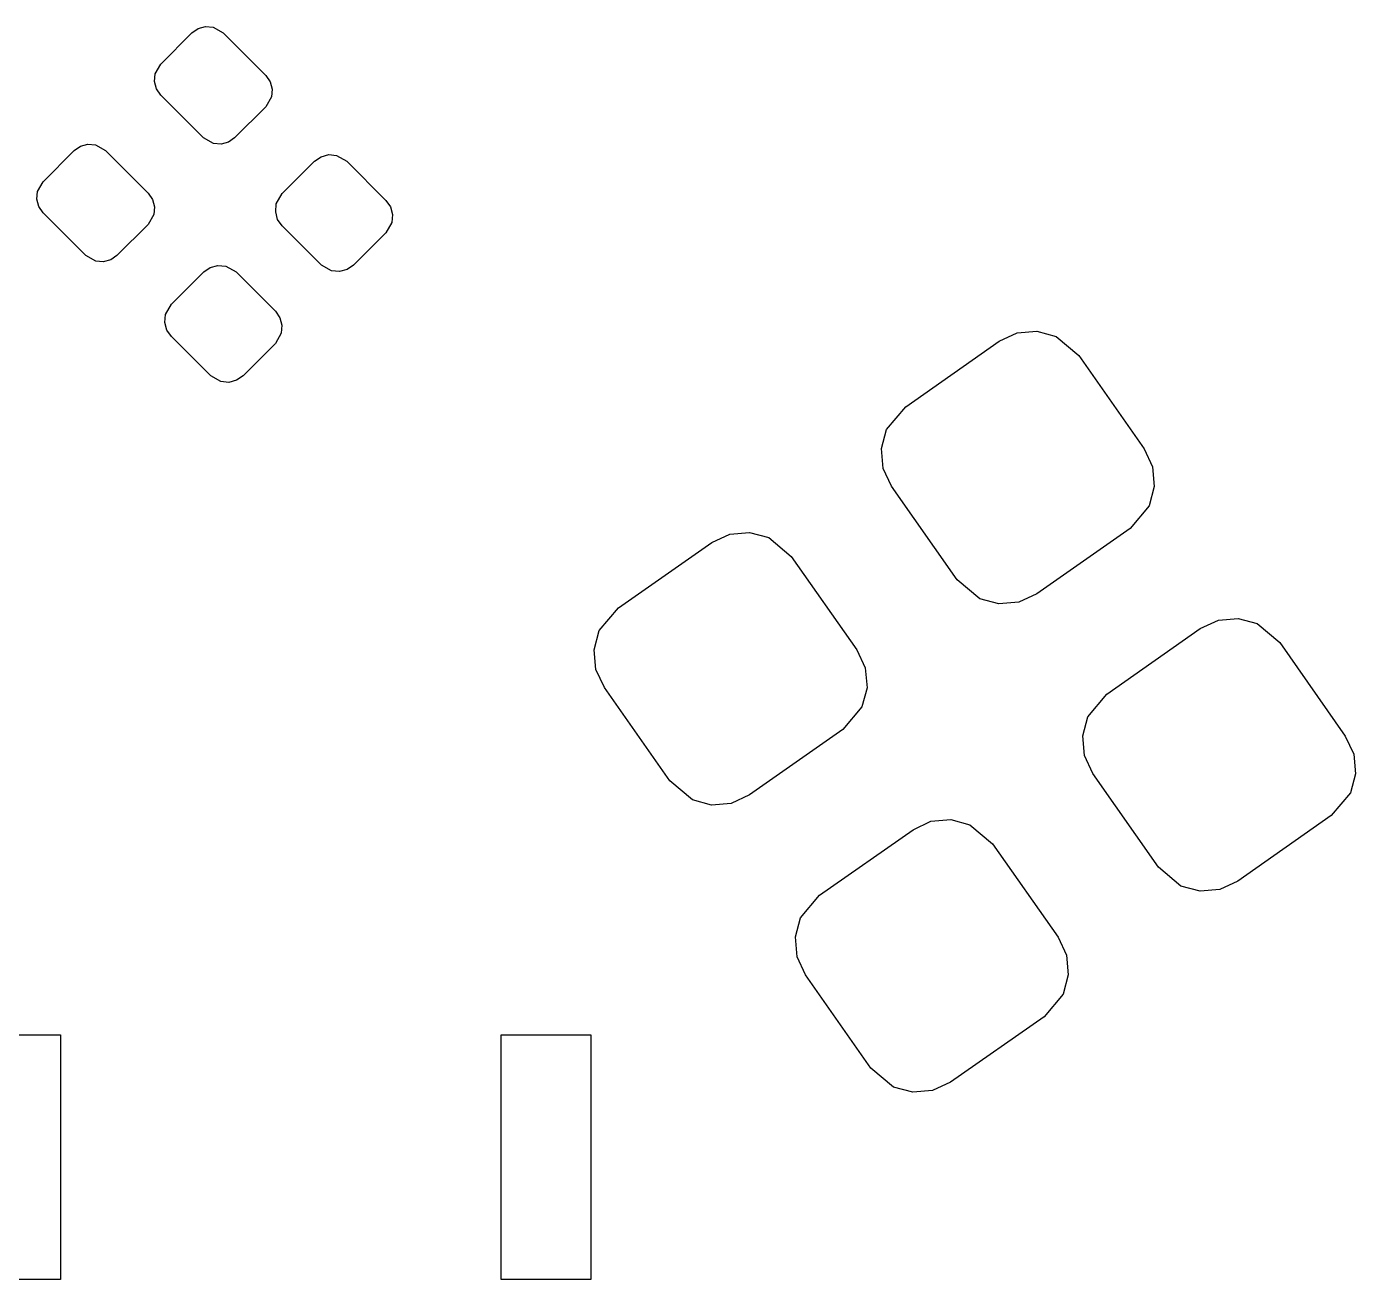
# Model space of a CAD drawing. Extents: x 126.5 to 161.3, y -107.5 to -63.8.
# Drawn here: x 153.19 to 161.34, y -89.71 to -82.03 of the extents above; entities that cross this region are included whole.
import ezdxf

# ---------------------------------------------------------------- set-up
doc = ezdxf.new("R2010")
doc.units = 0
doc.header["$MEASUREMENT"] = 0
doc.layers.add('BLACK', color=7, linetype='CONTINUOUS')

msp = doc.modelspace()

# ---------------------------------------------------------------- linework, layer by layer
at = {"layer": 'BLACK', "linetype": 'CONTINUOUS'}
for p, q in [((154.014, -82.2618), (154.205, -82.0708)), ((154.205, -82.0708), (154.243, -82.0439)), ((154.243, -82.0439), (154.288, -82.0318)), ((154.288, -82.0318), (154.335, -82.0359)), ((154.335, -82.0359), (154.396, -82.0708)), ((154.396, -82.0708), (154.657, -82.3325)), ((153.979, -82.3223), (154.014, -82.2618)), ((153.975, -82.369), (153.979, -82.3223)), ((154.657, -82.3325), (154.684, -82.3709)), ((153.987, -82.4143), (153.975, -82.369)), ((154.014, -82.4527), (153.987, -82.4143)), ((154.684, -82.3709), (154.696, -82.4162)), ((154.696, -82.4162), (154.692, -82.4629)), ((154.275, -82.7143), (154.014, -82.4527)), ((154.692, -82.4629), (154.657, -82.5234)), ((154.657, -82.5234), (154.466, -82.7143)), ((153.522, -82.7652), (153.567, -82.7531)), ((153.567, -82.7531), (153.614, -82.7571)), ((153.614, -82.7571), (153.674, -82.7921)), ((154.336, -82.7492), (154.275, -82.7143)), ((154.383, -82.7533), (154.336, -82.7492)), ((154.428, -82.7412), (154.383, -82.7533)), ((154.466, -82.7143), (154.428, -82.7412)), ((153.292, -82.983), (153.483, -82.7921)), ((153.483, -82.7921), (153.522, -82.7652)), ((153.674, -82.7921), (153.936, -83.0537)), ((154.956, -82.8576), (154.996, -82.8297)), ((154.996, -82.8297), (155.043, -82.8171)), ((155.043, -82.8171), (155.091, -82.8214)), ((155.091, -82.8214), (155.154, -82.8576)), ((154.758, -83.0556), (154.956, -82.8576)), ((155.154, -82.8576), (155.394, -83.098)), ((153.258, -83.0435), (153.292, -82.983)), ((153.253, -83.0902), (153.258, -83.0435)), ((153.936, -83.0537), (153.963, -83.0921)), ((154.722, -83.1183), (154.758, -83.0556)), ((153.266, -83.1355), (153.253, -83.0902)), ((153.292, -83.1739), (153.266, -83.1355)), ((153.963, -83.0921), (153.975, -83.1374)), ((153.975, -83.1374), (153.971, -83.1841)), ((154.718, -83.1668), (154.722, -83.1183)), ((154.73, -83.2137), (154.718, -83.1668)), ((155.394, -83.098), (155.422, -83.1378)), ((155.422, -83.1378), (155.435, -83.1848)), ((153.554, -83.4356), (153.292, -83.1739)), ((153.936, -83.2446), (153.745, -83.4356)), ((153.971, -83.1841), (153.936, -83.2446)), ((154.758, -83.2536), (154.73, -83.2137)), ((155.431, -83.2332), (155.394, -83.296)), ((155.435, -83.1848), (155.431, -83.2332)), ((154.998, -83.494), (154.758, -83.2536)), ((155.394, -83.296), (155.196, -83.494)), ((153.615, -83.4705), (153.554, -83.4356)), ((153.661, -83.4746), (153.615, -83.4705)), ((153.707, -83.4624), (153.661, -83.4746)), ((153.745, -83.4356), (153.707, -83.4624)), ((154.317, -83.5085), (154.364, -83.4959)), ((154.364, -83.4959), (154.412, -83.5002)), ((155.061, -83.5302), (154.998, -83.494)), ((155.196, -83.494), (155.157, -83.5219)), ((154.079, -83.7344), (154.277, -83.5364)), ((154.277, -83.5364), (154.317, -83.5085)), ((154.412, -83.5002), (154.475, -83.5364)), ((154.475, -83.5364), (154.716, -83.7768)), ((155.11, -83.5345), (155.061, -83.5302)), ((155.157, -83.5219), (155.11, -83.5345)), ((154.043, -83.7972), (154.079, -83.7344)), ((154.039, -83.8456), (154.043, -83.7972)), ((154.716, -83.7768), (154.743, -83.8167)), ((154.743, -83.8167), (154.756, -83.8636)), ((154.051, -83.8926), (154.039, -83.8456)), ((154.079, -83.9324), (154.051, -83.8926)), ((154.756, -83.8636), (154.752, -83.9121)), ((159.263, -83.9103), (159.384, -83.8997)), ((159.384, -83.8997), (159.502, -83.9312)), ((154.32, -84.1728), (154.079, -83.9324)), ((154.716, -83.9748), (154.518, -84.1728)), ((154.752, -83.9121), (154.716, -83.9748)), ((158.58, -84.3632), (159.153, -83.9617)), ((159.153, -83.9617), (159.263, -83.9103)), ((159.502, -83.9312), (159.641, -84.0476)), ((159.641, -84.0476), (160.042, -84.621)), ((154.382, -84.209), (154.32, -84.1728)), ((154.431, -84.2133), (154.382, -84.209)), ((154.478, -84.2007), (154.431, -84.2133)), ((154.518, -84.1728), (154.478, -84.2007)), ((158.463, -84.5019), (158.58, -84.3632)), ((158.432, -84.6194), (158.463, -84.5019)), ((158.442, -84.7405), (158.432, -84.6194)), ((160.042, -84.621), (160.094, -84.7312)), ((158.494, -84.8506), (158.442, -84.7405)), ((160.094, -84.7312), (160.104, -84.8523)), ((158.895, -85.424), (158.494, -84.8506)), ((160.104, -84.8523), (160.073, -84.9697)), ((160.073, -84.9697), (159.956, -85.1085)), ((159.956, -85.1085), (159.383, -85.51)), ((156.819, -85.5964), (157.392, -85.1948)), ((157.392, -85.1948), (157.502, -85.1435)), ((157.502, -85.1435), (157.623, -85.1329)), ((157.623, -85.1329), (157.741, -85.1643)), ((157.741, -85.1643), (157.879, -85.2808)), ((157.879, -85.2808), (158.281, -85.8542)), ((159.034, -85.5405), (158.895, -85.424)), ((159.383, -85.51), (159.273, -85.5613)), ((156.702, -85.7351), (156.819, -85.5964)), ((159.152, -85.5719), (159.034, -85.5405)), ((159.273, -85.5613), (159.152, -85.5719)), ((160.386, -85.7228), (160.497, -85.6715)), ((160.497, -85.6715), (160.618, -85.6609)), ((160.618, -85.6609), (160.735, -85.6923)), ((160.735, -85.6923), (160.874, -85.8088)), ((156.671, -85.8526), (156.702, -85.7351)), ((159.813, -86.1243), (160.386, -85.7228)), ((156.681, -85.9736), (156.671, -85.8526)), ((158.281, -85.8542), (158.332, -85.9644)), ((160.874, -85.8088), (161.275, -86.3822)), ((156.733, -86.0838), (156.681, -85.9736)), ((158.332, -85.9644), (158.343, -86.0855)), ((157.134, -86.6572), (156.733, -86.0838)), ((158.343, -86.0855), (158.311, -86.2029)), ((159.697, -86.2631), (159.813, -86.1243)), ((158.311, -86.2029), (158.195, -86.3417)), ((159.665, -86.3805), (159.697, -86.2631)), ((158.195, -86.3417), (157.622, -86.7432)), ((159.676, -86.5016), (159.665, -86.3805)), ((161.275, -86.3822), (161.327, -86.4924)), ((159.727, -86.6118), (159.676, -86.5016)), ((161.327, -86.4924), (161.337, -86.6134)), ((157.273, -86.7737), (157.134, -86.6572)), ((160.129, -87.1852), (159.727, -86.6118)), ((161.337, -86.6134), (161.306, -86.7309)), ((157.622, -86.7432), (157.511, -86.7945)), ((161.306, -86.7309), (161.189, -86.8696)), ((157.39, -86.8051), (157.273, -86.7737)), ((157.511, -86.7945), (157.39, -86.8051)), ((158.625, -86.956), (158.735, -86.9047)), ((158.735, -86.9047), (158.856, -86.8941)), ((158.856, -86.8941), (158.974, -86.9255)), ((161.189, -86.8696), (160.616, -87.2712)), ((158.052, -87.3575), (158.625, -86.956)), ((158.974, -86.9255), (159.113, -87.042)), ((159.113, -87.042), (159.514, -87.6154)), ((160.267, -87.3017), (160.129, -87.1852)), ((160.385, -87.3331), (160.267, -87.3017)), ((160.506, -87.3225), (160.385, -87.3331)), ((160.616, -87.2712), (160.506, -87.3225)), ((157.935, -87.4963), (158.052, -87.3575)), ((157.904, -87.6137), (157.935, -87.4963)), ((157.914, -87.7348), (157.904, -87.6137)), ((159.514, -87.6154), (159.566, -87.7255)), ((159.566, -87.7255), (159.576, -87.8466)), ((157.966, -87.845), (157.914, -87.7348)), ((158.367, -88.4184), (157.966, -87.845)), ((159.576, -87.8466), (159.545, -87.9641)), ((159.545, -87.9641), (159.428, -88.1028)), ((159.428, -88.1028), (158.855, -88.5043)), ((152.85, -88.2135), (153.399, -88.2135)), ((153.399, -88.2135), (153.399, -89.7135)), ((156.1, -89.7135), (156.1, -88.2135)), ((156.1, -88.2135), (156.649, -88.2135)), ((156.649, -88.2135), (156.649, -89.7135)), ((158.506, -88.5348), (158.367, -88.4184)), ((158.624, -88.5663), (158.506, -88.5348)), ((158.855, -88.5043), (158.745, -88.5557)), ((158.745, -88.5557), (158.624, -88.5663)), ((153.399, -89.7135), (152.85, -89.7135)), ((156.649, -89.7135), (156.1, -89.7135))]:
    msp.add_line(p, q, dxfattribs=at)

doc.saveas('drawing.dxf')
